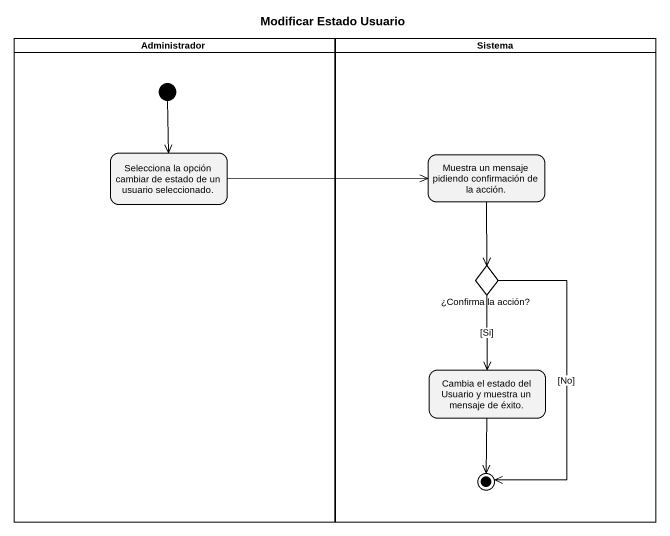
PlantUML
@startuml
title Modificar Estado Usuario
hide empty description
state Administrador <<partition>> {
  state "Selecciona la opción cambiar de estado de un usuario seleccionado." as Selecciona_la_opción
  [*] --> Selecciona_la_opción
}
state Sistema <<partition>> {
  state "Muestra un mensaje pidiendo confirmación de la acción." as Muestra_un_mensaje_pidiendo
  state "¿Confirma la acción?" as Confirma_la_acción <<choice>>
  state "Cambia el estado del Usuario y muestra un mensaje de éxito." as Cambia_el_estado_del
  Confirma_la_acción --> [*] : [No]
  Cambia_el_estado_del --> [*]
}
Selecciona_la_opción -right-> Muestra_un_mensaje_pidiendo
Muestra_un_mensaje_pidiendo --> Confirma_la_acción
Confirma_la_acción --> Cambia_el_estado_del : [Si]
@enduml
